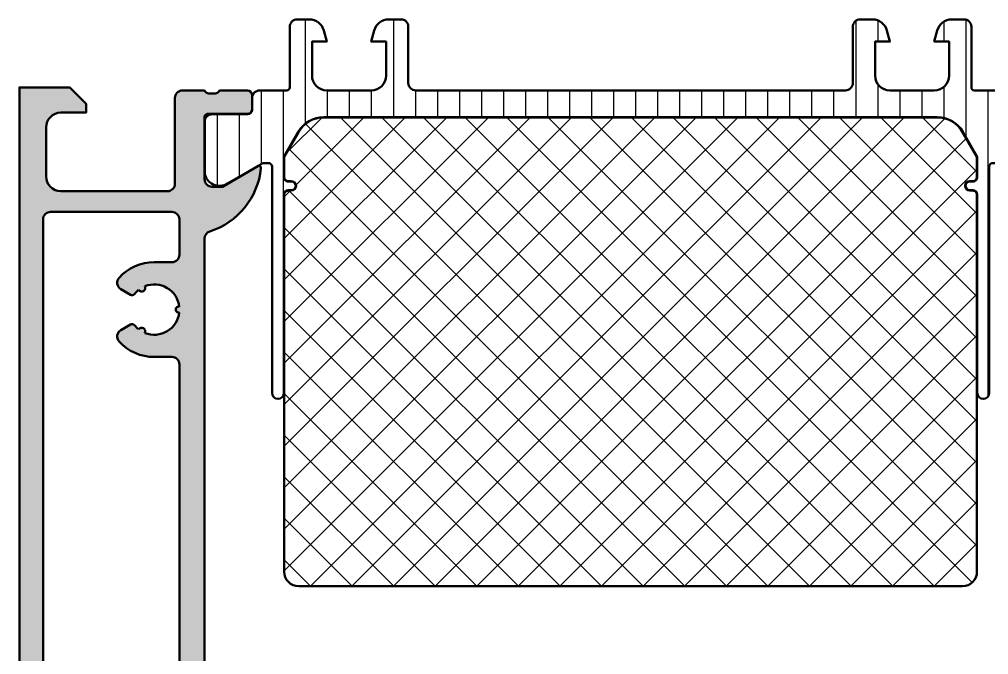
# Model space of a CAD drawing. Extents: x 0 to 245, y -81 to 5.
# Drawn here: x 0 to 65.4, y -38.3 to 4.6 of the extents above; entities that cross this region are included whole.
import ezdxf

# ---------------------------------------------------------------- set-up
doc = ezdxf.new("R2010")
doc.units = 0
for name, color, linetype, lineweight in [('0S-Alu contour', 7, 'Continuous', 50), ('0S-Alu hatch', 252, 'Continuous', 25), ('0S-Plastic contour', 254, 'Continuous', 50), ('0S-Plastic hatch', 253, 'Continuous', 25), ('0S-PT contour', 91, 'Continuous', 50), ('0S-PT hatch', 103, 'Continuous', 25)]:
    doc.layers.add(name, color=color, linetype=linetype, lineweight=lineweight)

# ---------------------------------------------------------------- blocks, each defined once
blk = doc.blocks.new('486210__113F7C93_63C6_49C5_80A5_76D6BF8F7DF1_')
at = {"layer": '0S-PT hatch'}
h = blk.add_hatch(dxfattribs=at)
h.set_pattern_fill('ANSI37', color=256, scale=0.625, angle=90, style=0)
h.set_pattern_definition([(135, (0, 0), (-1.403165018917055, -1.403165018917055), []), (225, (0, 0), (1.403165018917055, -1.403165018917055), [])])
edge = h.paths.add_edge_path()
edge.add_line((64.63020331969553, -7.244598371334601), (64.63020331974263, -32.69999999998284))
edge.add_ellipse((63.65020331974266, -32.69999999999999), major_axis=(-0.9799999999999754, 0), ratio=1, start_angle=90.0000000000012, end_angle=180, ccw=False)
edge.add_line((63.65020331974267, -33.67999999999997), (18.84979668030454, -33.67999999999997))
edge.add_ellipse((18.84979668030454, -32.69999999999997), major_axis=(-0.9799999999999968, 0), ratio=1, start_angle=0, end_angle=90.00000000000023, ccw=False)
edge.add_line((17.86979668030454, -32.69999999999998), (17.86979668030453, -7.243654124755831))
edge.add_ellipse((18.14979668030454, -7.243654124755846), major_axis=(-0.2800000000000153, 0), ratio=1, start_angle=269.99999999999784, end_angle=360, ccw=False)
edge.add_line((18.14979668030455, -6.963654124755831), (18.35036747559079, -6.963654124755831))
edge.add_arc((18.35036747559079, -6.644224920042074), 0.3194292047137566, 270, 450)
edge.add_line((18.35036747559079, -6.324795715328318), (18.14979668030455, -6.324795715328318))
edge.add_ellipse((18.14979668030456, -6.044795715328317), major_axis=(-0.2800000000000011, 0), ratio=1, start_angle=3.512787064029908, end_angle=89.99999999999858, ccw=False)
edge.add_line((17.87032275859206, -6.061951678799883), (17.87032275859205, -4.73498719053951))
edge.add_ellipse((18.05032275859205, -4.734987190539539), major_axis=(-0.1799999999999997, 0), ratio=1, start_angle=329.9999999999934, end_angle=360, ccw=False)
edge.add_line((17.89443818591086, -4.644987190539521), (18.83839848049042, -3.009999999999988))
edge.add_ellipse((20.55312877998363, -3.999999999999954), major_axis=(-1.979999999999991, 0), ratio=1, start_angle=270.0000000000005, end_angle=330.000000000001, ccw=False)
edge.add_line((20.55312877998361, -2.019999999999964), (61.94646458067265, -2.019999999999964))
edge.add_ellipse((61.94646458067264, -3.999999999999968), major_axis=(-1.980000000000003, 0), ratio=1, start_angle=210.0000000000002, end_angle=269.99999999999983, ccw=False)
edge.add_line((63.66119488016583, -3.009999999999959), (64.6051551747454, -4.644987190539521))
edge.add_ellipse((64.44927060206427, -4.734987190539496), major_axis=(-0.1799999999999289, 0), ratio=1, start_angle=180, end_angle=210.0000000000039, ccw=False)
edge.add_line((64.6292706020642, -4.734987190539496), (64.62927060206421, -6.061414071612046))
edge.add_ellipse((64.34979668035172, -6.044258108140494), major_axis=(-0.2800000000000116, 0), ratio=1, start_angle=90, end_angle=176.4872129359729, ccw=False)
edge.add_line((64.34979668035172, -6.324258108140509), (64.14922588506548, -6.324258108140523))
edge.add_arc((64.14922588506548, -6.644224920042074), 0.3199668119015513, 90, 270)
edge.add_line((64.14922588506548, -6.964191731943626), (64.34979668030454, -6.964191731943626))
edge.add_ellipse((64.34979668030455, -7.244598371334601), major_axis=(-0.280406639390975, 0), ratio=1, start_angle=180, end_angle=270.0000000000029, ccw=False)
at = {"layer": '0S-PT contour', "color": 7}
for points in [[(20.55312877998361, -2.019999999999964), (61.94646458067265, -2.019999999999964)], [(17.89443818591086, -4.644987190539521), (18.83839848049042, -3.009999999999988)], [(63.66119488016583, -3.009999999999959), (64.6051551747454, -4.644987190539521)], [(17.87032275859206, -6.061951678799883), (17.87032275859205, -4.73498719053951)], [(64.6292706020642, -4.734987190539496), (64.62927060206421, -6.061414071612046)], [(18.35036747559079, -6.324795715328318), (18.14979668030455, -6.324795715328318)], [(64.34979668035172, -6.324258108140509), (64.14922588506548, -6.324258108140523)], [(18.14979668030455, -6.963654124755831), (18.35036747559079, -6.963654124755831)], [(64.14922588506548, -6.964191731943626), (64.34979668030454, -6.964191731943626)], [(17.86979668030454, -32.69999999999998), (17.86979668030453, -7.243654124755831)], [(64.63020331969553, -7.244598371334601), (64.63020331974263, -32.69999999998284)], [(63.65020331974267, -33.67999999999997), (18.84979668030454, -33.67999999999997)]]:
    blk.add_lwpolyline(points, dxfattribs=at)
at = {"layer": '0S-PT contour', "color": 7, "extrusion": (1e-16, 0, -1)}
for centre, radius, start, end in [((-20.55312877998363, -3.999999999999954), 1.979999999999991, 29.99999999999897, 89.99999999999947), ((-61.94646458067264, -3.999999999999968), 1.980000000000003, 90.00000000000018, 149.9999999999998), ((-18.05032275859205, -4.734987190539539), 0.1799999999999997, 0, 30.00000000000659), ((-64.44927060206427, -4.734987190539496), 0.1799999999999289, 149.9999999999961, 180), ((-18.14979668030456, -6.044795715328317), 0.2800000000000011, 270.0000000000014, 356.4872129359701), ((-64.34979668035172, -6.044258108140494), 0.2800000000000116, 183.5127870640272, 270), ((-18.14979668030454, -7.243654124755846), 0.2800000000000153, 0, 90.00000000000217), ((-64.34979668030455, -7.244598371334601), 0.280406639390975, 89.9999999999971, 180), ((-18.84979668030454, -32.69999999999997), 0.9799999999999968, 269.9999999999998, 0), ((-63.65020331974266, -32.69999999999999), 0.9799999999999754, 180, 269.9999999999988)]:
    blk.add_arc(centre, radius, start, end, dxfattribs=at)
at = {"layer": '0S-PT contour', "color": 7}
for centre, radius, start, end in [((18.35036747559079, -6.644224920042074), 0.3194292047137566, 270, 90), ((64.14922588506548, -6.644224920042074), 0.3199668119015513, 90, 270)]:
    blk.add_arc(centre, radius, start, end, dxfattribs=at)
blk = doc.blocks.new('284591__CAA275BD_9296_462F_92D2_17BE55E729C6___210D3939_6089_4188_9188_56AABC2B958C_')
at = {"layer": '0S-Plastic hatch'}
h = blk.add_hatch(dxfattribs=at)
h.set_pattern_fill('ANSI31', color=256, scale=0.4680000000000001, angle=45, style=0)
h.set_pattern_definition([(90, (0, 0), (-1.4859, 0), [])])
edge = h.paths.add_edge_path()
edge.add_ellipse((23.75000000000004, 0.7999999999999716), major_axis=(-0.9999999999999324, 0), ratio=1, start_angle=90.00000000000313, end_angle=180, ccw=False)
edge.add_line((23.75000000000009, -0.1999999999999574), (20.75000000000003, -0.1999999999999716))
edge.add_ellipse((20.75000000000002, 0.8000000000000284), major_axis=(-1, 0), ratio=1, start_angle=0, end_angle=90.00000000000023, ccw=False)
edge.add_line((19.75000000000002, 0.8000000000000284), (19.75000000000003, 3.100000000000025))
edge.add_line((19.75000000000003, 3.100000000000025), (20.75000000000002, 3.100000000000025))
edge.add_line((20.75000000000002, 3.100000000000025), (20.5466750496634, 3.858819045102566))
edge.add_arc((19.58074922337435, 3.600000000000039), 0.9999999999999891, 15.00000000000054, 90.00000000000081)
edge.add_line((19.58074922337434, 4.600000000000025), (18.74999999999997, 4.600000000000025))
edge.add_arc((18.74999999999996, 4.100000000000039), 0.4999999999999858, 89.99999999999959, 180)
edge.add_line((18.24999999999998, 4.100000000000039), (18.25000000000003, 1.69e-14))
edge.add_ellipse((18.05, 5.97e-14), major_axis=(-0.2000000000000242, 0), ratio=1, start_angle=89.99999999998568, end_angle=180, ccw=False)
edge.add_line((18.04999999999995, -0.1999999999999716), (16.20999432109052, -0.1999999999999716))
edge.add_arc((16.20999432109052, -0.6999973210976521), 0.4999973210976805, 90, 180.0003069823849)
edge.add_line((15.70999700000001, -0.7000000000099761), (15.70999700000001, -1.510331333340201))
edge.add_ellipse((15.40999699999999, -1.510331333340201), major_axis=(-0.3000000000000114, 0), ratio=1, start_angle=90, end_angle=180, ccw=False)
edge.add_line((15.40999699999999, -1.810331333340212), (13.00999861706372, -1.809999382943186))
edge.add_arc((13.00999597743863, -2.309995360381802), 0.4999959774455833, 89.99969751881228, 180.0003024817733)
edge.add_line((12.51000000000002, -2.309998000011998), (12.51000000000001, -5.786539498106361))
edge.add_arc((13.49981807472286, -5.644228849115006), 0.9999960709244707, 188.1816080518999, 302.7270160998406)
edge.add_line((14.04045300000001, -6.485481498106349), (16.32419195977538, -5.166964375649041))
edge.add_ellipse((16.57419118792783, -5.599976346306957), major_axis=(-0.4999989808088337, 0), ratio=1, start_angle=269.99422487641436, end_angle=299.9999652990345, ccw=False)
edge.add_line((16.57424158528566, -5.099977368038023), (16.79999999998244, -5.100000000009385))
edge.add_ellipse((16.79999999998253, -5.350000000026864), major_axis=(-0.2500000000174793, 0), ratio=1, start_angle=180, end_angle=270.00000000002035, ccw=False)
edge.add_line((17.05000000000001, -5.350000000026864), (17.0500000000006, -20.628986467019))
edge.add_arc((17.44925907311707, -20.62898646701898), 0.3992590731164753, 180, 360)
edge.add_line((17.84851814623355, -20.62898646701896), (17.84851814623354, -7.245135978522423))
edge.add_ellipse((18.15000000000007, -7.245135978522353), major_axis=(-0.3014818537665285, 0), ratio=1, start_angle=270.00000000001825, end_angle=360, ccw=False)
edge.add_line((18.14999999999997, -6.943654124755821), (18.35057079528627, -6.943654124755835))
edge.add_arc((18.35057079528624, -6.644224920042074), 0.2994292047137605, 270.0000000000055, 450.0000000000055)
edge.add_line((18.35057079528622, -6.344795715328314), (18.14999999999997, -6.344795715328314))
edge.add_ellipse((18.14999999999999, -6.044795715328374), major_axis=(-0.2999999999999403, 0), ratio=1, start_angle=-3.393639272529697, end_angle=89.99999999999733, ccw=False)
edge.add_line((17.85052607828788, -6.027037049434324), (17.85052607828748, -4.734987190539439))
edge.add_ellipse((18.0505260782875, -4.734987190539681), major_axis=(-0.2000000000000135, 0), ratio=1, start_angle=329.99999999993366, end_angle=360, ccw=False)
edge.add_line((17.87732099753071, -4.634987190539473), (18.82128129211023, -2.999999999999983))
edge.add_ellipse((20.55333209967909, -3.99999999999994), major_axis=(-1.999999999999964, 0), ratio=1, start_angle=270.00000000000074, end_angle=330.0000000000008, ccw=False)
edge.add_line((20.55333209967907, -1.999999999999982), (61.94666790036818, -1.999999999999968))
edge.add_ellipse((61.94666790036816, -3.999999999999869), major_axis=(-1.9999999999999, 0), ratio=1, start_angle=209.9999999999993, end_angle=269.9999999999992, ccw=False)
edge.add_line((63.67871870793695, -2.99999999999994), (64.62267900251669, -4.634987190539502))
edge.add_ellipse((64.44947392175985, -4.734987190539382), major_axis=(-0.1999999999999026, 0), ratio=1, start_angle=180, end_angle=209.9999999999767, ccw=False)
edge.add_line((64.64947392175975, -4.734987190539382), (64.64947392175955, -6.027037049432164))
edge.add_ellipse((64.35000000004725, -6.044795715328047), major_axis=(-0.3000000000002494, 0), ratio=1, start_angle=90.00000000000267, end_angle=183.3936392728772, ccw=False)
edge.add_line((64.35000000004726, -6.3447957153283), (64.14942920476099, -6.3447957153283))
edge.add_arc((64.149429204761, -6.644224920042074), 0.2994292047137748, 90.00000000000273, 270.0000000000027)
edge.add_line((64.14942920476102, -6.943654124755849), (64.35000000004719, -6.943654124755821))
edge.add_ellipse((64.3500000000471, -7.24513597852241), major_axis=(-0.3014818537665889, 0), ratio=1, start_angle=180, end_angle=269.9999999999838, ccw=False)
edge.add_line((64.65148185381369, -7.24513597852241), (64.65148185381369, -20.62898646701897))
edge.add_arc((65.05074092693013, -20.62898646701897), 0.3992590731164398, 180, 360)
edge.add_line((65.45000000004657, -20.62898646701896), (65.45000000004723, -5.350000000026849))
edge.add_ellipse((65.7000000000647, -5.35000000002685), major_axis=(-0.2500000000174793, 0), ratio=1, start_angle=269.999999999987, end_angle=360, ccw=False)
edge.add_line((65.70000000006476, -5.10000000000937), (65.92575841476155, -5.099977368038008))
edge.add_ellipse((65.92580853907533, -5.5999773655256), major_axis=(-0.5000000000000387, 0), ratio=1, start_angle=240.0000034006526, end_angle=270.0057438232733, ccw=False)
edge.add_line((66.17580851337495, -5.166964648795198), (68.45954700004721, -6.485481498106349))
edge.add_arc((69.00018192532436, -5.644228849115006), 0.99999607092447, 237.2729839001595, 351.818391948101)
edge.add_line((69.9900000000472, -5.786539498106347), (69.99000000004719, -2.309998000006854))
edge.add_arc((69.49000402260859, -2.309995360381773), 0.4999959774455691, 359.9996975182267, 450.0003024811866)
edge.add_line((69.49000138298351, -1.809999382943172), (67.0900030000472, -1.810331333340198))
edge.add_ellipse((67.0900030000472, -1.510331333340187), major_axis=(-0.3000000000000114, 0), ratio=1, start_angle=0, end_angle=90, ccw=False)
edge.add_line((66.7900030000472, -1.510331333340187), (66.7900030000472, -0.7000000000068355))
edge.add_arc((66.29000567895669, -0.6999973210976521), 0.4999973210976948, 359.9996930176151, 450)
edge.add_line((66.29000567895669, -0.1999999999999574), (64.45000000004725, -0.1999999999999574))
edge.add_ellipse((64.45000000004723, 7.39e-14), major_axis=(-0.2000000000000313, 0), ratio=1, start_angle=0, end_angle=90.00000000000807, ccw=False)
edge.add_line((64.2500000000472, 7.39e-14), (64.25000000004725, 4.100000000000053))
edge.add_arc((63.75000000004725, 4.100000000000039), 0.4999999999999929, 0, 90.00000000000081)
edge.add_line((63.75000000004725, 4.600000000000039), (62.91925077667286, 4.600000000000039))
edge.add_arc((62.91925077667288, 3.600000000000139), 0.9999999999999005, 90.00000000000122, 165.0000000000015)
edge.add_line((61.9533249503839, 3.858819045102609), (61.75000000004724, 3.100000000000039))
edge.add_line((61.75000000004724, 3.100000000000039), (62.75000000004714, 3.100000000000039))
edge.add_line((62.75000000004714, 3.100000000000039), (62.75000000004721, 0.8000000000000708))
edge.add_ellipse((61.75000000004721, 0.8000000000000426), major_axis=(-1, 0), ratio=1, start_angle=90.00000000000159, end_angle=180, ccw=False)
edge.add_line((61.75000000004724, -0.1999999999999574), (58.75000000004718, -0.1999999999999716))
edge.add_ellipse((58.7500000000472, 0.8000000000000143), major_axis=(-0.9999999999999857, 0), ratio=1, start_angle=0, end_angle=89.9999999999992, ccw=False)
edge.add_line((57.75000000004721, 0.8000000000000143), (57.7500000000472, 3.100000000000039))
edge.add_line((57.7500000000472, 3.100000000000039), (58.7500000000472, 3.100000000000039))
edge.add_line((58.7500000000472, 3.100000000000039), (58.54667504971065, 3.85881904510258))
edge.add_arc((57.58074922342162, 3.600000000000082), 0.9999999999999577, 14.99999999999933, 90.0000000000004)
edge.add_line((57.58074922342161, 4.600000000000039), (56.75000000004721, 4.600000000000039))
edge.add_arc((56.75000000004716, 4.100000000000068), 0.4999999999999716, 89.99999999999511, 180)
edge.add_line((56.25000000004719, 4.100000000000068), (56.25000000004719, 0.3000000000000282))
edge.add_ellipse((55.75000000004719, 0.3000000000000284), major_axis=(-0.5, 0), ratio=1, start_angle=89.9999999999975, end_angle=180, ccw=False)
edge.add_line((55.75000000004717, -0.1999999999999716), (26.75, -0.1999999999999716))
edge.add_ellipse((26.75000000000001, 0.3000000000000142), major_axis=(-0.4999999999999858, 0), ratio=1, start_angle=0, end_angle=89.9999999999988, ccw=False)
edge.add_line((26.25000000000003, 0.3000000000000142), (26.25000000000003, 4.100000000000082))
edge.add_arc((25.75000000000006, 4.100000000000068), 0.4999999999999645, 0, 90.0000000000016)
edge.add_line((25.75000000000005, 4.600000000000039), (24.91925077662572, 4.600000000000039))
edge.add_arc((24.91925077662573, 3.59999999999994), 1.000000000000099, 90.00000000000081, 165.0000000000003)
edge.add_line((23.95332495033656, 3.858819045102481), (23.75000000000009, 3.100000000000025))
edge.add_line((23.75000000000009, 3.100000000000025), (24.75, 3.100000000000025))
edge.add_line((24.75, 3.100000000000025), (24.74999999999997, 0.800000000000014))
at = {"layer": '0S-Plastic contour', "color": 7}
for points in [[(19.58074922337434, 4.600000000000025), (18.74999999999997, 4.600000000000025)], [(25.75000000000005, 4.600000000000039), (24.91925077662572, 4.600000000000039)], [(57.58074922342161, 4.600000000000039), (56.75000000004721, 4.600000000000039)], [(63.75000000004725, 4.600000000000039), (62.91925077667286, 4.600000000000039)], [(18.24999999999998, 4.100000000000039), (18.25000000000003, 1.69e-14)], [(26.25000000000003, 0.3000000000000142), (26.25000000000003, 4.100000000000082)], [(56.25000000004719, 4.100000000000068), (56.25000000004719, 0.3000000000000282)], [(64.2500000000472, 7.39e-14), (64.25000000004725, 4.100000000000053)], [(19.75000000000002, 0.8000000000000284), (19.75000000000003, 3.100000000000025), (20.75000000000002, 3.100000000000025), (20.5466750496634, 3.858819045102566)], [(23.95332495033656, 3.858819045102481), (23.75000000000009, 3.100000000000025), (24.75, 3.100000000000025), (24.74999999999997, 0.800000000000014)], [(57.75000000004721, 0.8000000000000143), (57.7500000000472, 3.100000000000039), (58.7500000000472, 3.100000000000039), (58.54667504971065, 3.85881904510258)], [(61.9533249503839, 3.858819045102609), (61.75000000004724, 3.100000000000039), (62.75000000004714, 3.100000000000039), (62.75000000004721, 0.8000000000000708)], [(18.04999999999995, -0.1999999999999716), (16.20999432109052, -0.1999999999999716)], [(23.75000000000009, -0.1999999999999574), (20.75000000000003, -0.1999999999999716)], [(55.75000000004717, -0.1999999999999716), (26.75, -0.1999999999999716)], [(61.75000000004724, -0.1999999999999574), (58.75000000004718, -0.1999999999999716)], [(66.29000567895669, -0.1999999999999574), (64.45000000004725, -0.1999999999999574)], [(15.70999700000001, -0.7000000000099761), (15.70999700000001, -1.510331333340201)], [(66.7900030000472, -1.510331333340187), (66.7900030000472, -0.7000000000068355)], [(15.40999699999999, -1.810331333340212), (13.00999861706372, -1.809999382943186)], [(69.49000138298351, -1.809999382943172), (67.0900030000472, -1.810331333340198)], [(12.51000000000002, -2.309998000011998), (12.51000000000001, -5.786539498106361)], [(20.55333209967907, -1.999999999999982), (61.94666790036818, -1.999999999999968)], [(69.9900000000472, -5.786539498106347), (69.99000000004719, -2.309998000006854)], [(17.87732099753071, -4.634987190539473), (18.82128129211023, -2.999999999999983)], [(63.67871870793695, -2.99999999999994), (64.62267900251669, -4.634987190539502)], [(14.04045300000001, -6.485481498106349), (16.32419195977538, -5.166964375649041)], [(16.57424158528566, -5.099977368038023), (16.79999999998244, -5.100000000009385)], [(17.85052607828788, -6.027037049434324), (17.85052607828748, -4.734987190539439)], [(64.64947392175975, -4.734987190539382), (64.64947392175955, -6.027037049432164)], [(65.70000000006476, -5.10000000000937), (65.92575841476155, -5.099977368038008)], [(66.17580851337495, -5.166964648795198), (68.45954700004721, -6.485481498106349)], [(17.05000000000001, -5.350000000026864), (17.0500000000006, -20.628986467019)], [(65.45000000004657, -20.62898646701896), (65.45000000004723, -5.350000000026849)], [(18.35057079528622, -6.344795715328314), (18.14999999999997, -6.344795715328314)], [(64.35000000004726, -6.3447957153283), (64.14942920476099, -6.3447957153283)], [(18.14999999999997, -6.943654124755821), (18.35057079528627, -6.943654124755835)], [(64.14942920476102, -6.943654124755849), (64.35000000004719, -6.943654124755821)], [(17.84851814623355, -20.62898646701896), (17.84851814623354, -7.245135978522423)], [(64.65148185381369, -7.24513597852241), (64.65148185381369, -20.62898646701897)]]:
    blk.add_lwpolyline(points, dxfattribs=at)
for centre, radius, start, end in [((18.74999999999996, 4.100000000000039), 0.4999999999999858, 89.99999999999959, 180), ((19.58074922337435, 3.600000000000039), 0.9999999999999891, 15.00000000000054, 90.00000000000081), ((24.91925077662573, 3.59999999999994), 1.000000000000099, 90.00000000000081, 165.0000000000003), ((25.75000000000006, 4.100000000000068), 0.4999999999999645, 0, 90.0000000000016), ((56.75000000004716, 4.100000000000068), 0.4999999999999716, 89.99999999999511, 180), ((57.58074922342162, 3.600000000000082), 0.9999999999999577, 14.99999999999933, 90.0000000000004), ((62.91925077667288, 3.600000000000139), 0.9999999999999005, 90.00000000000122, 165.0000000000015), ((63.75000000004725, 4.100000000000039), 0.4999999999999929, 0, 90.00000000000081), ((16.20999432109052, -0.6999973210976521), 0.4999973210976805, 90, 180.0003069823849), ((66.29000567895669, -0.6999973210976521), 0.4999973210976948, 359.9996930176151, 90), ((13.00999597743863, -2.309995360381802), 0.4999959774455833, 89.99969751881228, 180.0003024817733), ((69.49000402260859, -2.309995360381773), 0.4999959774455691, 359.9996975182267, 90.00030248118671), ((13.49981807472286, -5.644228849115006), 0.9999960709244707, 188.1816080518999, 302.7270160998406), ((69.00018192532436, -5.644228849115006), 0.99999607092447, 237.2729839001595, 351.818391948101), ((18.35057079528624, -6.644224920042074), 0.2994292047137605, 270.0000000000055, 90.00000000000543), ((64.149429204761, -6.644224920042074), 0.2994292047137748, 90.00000000000273, 270.0000000000027), ((17.44925907311707, -20.62898646701898), 0.3992590731164753, 180, 0), ((65.05074092693013, -20.62898646701897), 0.3992590731164398, 180, 0)]:
    blk.add_arc(centre, radius, start, end, dxfattribs=at)
at = {"layer": '0S-Plastic contour', "color": 7, "extrusion": (1e-16, 0, -1)}
for centre, radius, start, end in [((-20.75000000000002, 0.8000000000000284), 1, 269.9999999999998, 0), ((-23.75000000000004, 0.7999999999999716), 0.9999999999999324, 180, 269.9999999999969), ((-58.7500000000472, 0.8000000000000143), 0.9999999999999857, 270.0000000000008, 0), ((-61.75000000004721, 0.8000000000000426), 1, 180, 269.9999999999984), ((-18.05, 5.97e-14), 0.2000000000000242, 180, 270.0000000000143), ((-26.75000000000001, 0.3000000000000142), 0.4999999999999858, 270.0000000000012, 0), ((-55.75000000004719, 0.3000000000000284), 0.5, 180, 270.0000000000025), ((-64.45000000004723, 7.39e-14), 0.2000000000000313, 269.9999999999919, 0), ((-15.40999699999999, -1.510331333340201), 0.3000000000000114, 180, 270), ((-67.0900030000472, -1.510331333340187), 0.3000000000000114, 270, 0), ((-20.55333209967909, -3.99999999999994), 1.999999999999964, 29.99999999999918, 89.99999999999928), ((-61.94666790036816, -3.999999999999869), 1.9999999999999, 90.00000000000081, 150.0000000000007), ((-16.57419118792783, -5.599976346306957), 0.4999989808088337, 60.00003470096551, 90.00577512358562), ((-16.79999999998253, -5.350000000026864), 0.2500000000174793, 89.99999999997966, 180), ((-18.0505260782875, -4.734987190539681), 0.2000000000000135, 0, 30.00000000006636), ((-64.44947392175985, -4.734987190539382), 0.1999999999999026, 150.0000000000233, 180), ((-65.7000000000647, -5.35000000002685), 0.2500000000174793, 0, 90.00000000001303), ((-65.92580853907533, -5.5999773655256), 0.5000000000000387, 89.99425617672672, 119.9999965993474), ((-18.14999999999999, -6.044795715328374), 0.2999999999999403, 270.0000000000027, 3.393639272529806), ((-64.35000000004725, -6.044795715328047), 0.3000000000002494, 176.6063607271228, 269.9999999999973), ((-18.15000000000007, -7.245135978522353), 0.3014818537665285, 0, 89.99999999998177), ((-64.3500000000471, -7.24513597852241), 0.3014818537665889, 90.00000000001621, 180)]:
    blk.add_arc(centre, radius, start, end, dxfattribs=at)
blk = doc.blocks.new('485100__E9955474_A01D_4CBE_A65E_3682EE52868B_')
at = {"layer": '0S-Alu hatch'}
h = blk.add_hatch(color=256, dxfattribs=at)
edge = h.paths.add_edge_path()
edge.add_ellipse((13.21715728752521, -0.0999999999996078), major_axis=(-0.3000000000002932, 0), ratio=1, start_angle=90.0000000000349, end_angle=160.5287793654555, ccw=False)
edge.add_line((13.2171572875254, -0.3999999999999034), (12.78284271247464, -0.3999999999999744))
edge.add_ellipse((12.78284271247453, -0.1000000000000625), major_axis=(-0.2999999999999119, 0), ratio=1, start_angle=19.471220634481085, end_angle=90.00000000002069, ccw=False)
edge.add_line((12.49999999999997, -0.1999999999999858), (11.00000000000001, -0.1999999999999574))
edge.add_arc((10.99999999999999, -0.699999999999929), 0.4999999999999716, 89.99999999999736, 180)
edge.add_line((10.50000000000002, -0.699999999999929), (10.50000000000001, -6.499999999999997))
edge.add_ellipse((10.00000000000007, -6.500000000000054), major_axis=(-0.499999999999945, 0), ratio=1, start_angle=89.99999999999369, end_angle=180, ccw=False)
edge.add_line((10.00000000000001, -6.999999999999997), (2.800000000000014, -6.999999999999983))
edge.add_ellipse((2.799999999999993, -5.999999999999997), major_axis=(-0.9999999999999857, 0), ratio=1, start_angle=0, end_angle=90.0000000000012, ccw=False)
edge.add_line((1.800000000000007, -6.000000000000011), (1.800000000000015, -2.699999999999971))
edge.add_ellipse((2.799999999999967, -2.699999999999957), major_axis=(-0.9999999999999521, 0), ratio=1, start_angle=269.99999999999767, end_angle=360, ccw=False)
edge.add_line((2.800000000000008, -1.7), (4.500000000000015, -1.7))
edge.add_line((4.500000000000015, -1.7), (4.500000000000015, -1.099999999999991))
edge.add_line((4.500000000000015, -1.099999999999991), (3.400000000000014, 2.9e-15))
edge.add_line((3.400000000000014, 2.9e-15), (1.51e-14, 2.8e-15))
edge.add_line((1.51e-14, 2.8e-15), (1e-16, -80.7))
edge.add_arc((0.499999999999999, -80.7), 0.4999999999999989, 180, 270.0000000000002)
edge.add_line((0.5000000000000007, -81.2), (11.5, -81.2))
edge.add_arc((11.5, -80.7), 0.5000000000000011, 270.0000000000002, 360)
edge.add_line((12, -80.7), (12, -80))
edge.add_line((12, -80), (12.5, -80))
edge.add_ellipse((12.78284271247462, -80.10000000000001), major_axis=(-0.3000000000000029, 0), ratio=1, start_angle=270, end_angle=340.52877936550794, ccw=False)
edge.add_line((12.78284271247462, -79.8), (13.21715728752538, -79.8))
edge.add_ellipse((13.2171572875254, -80.09999999999998), major_axis=(-0.2999999999999783, 0), ratio=1, start_angle=199.4712206344881, end_angle=270.00000000000273, ccw=False)
edge.add_line((13.5, -80), (15.39999999999996, -80))
edge.add_arc((15.39999999999996, -79.69999999999996), 0.3000000000000429, 270, 360)
edge.add_line((15.7, -79.69999999999996), (15.7, -78.71000000000004))
edge.add_arc((15.39999999999997, -78.71000000000004), 0.3000000000000238, 0, 90.00000000000237)
edge.add_line((15.39999999999996, -78.41000000000001), (12.7, -78.41))
edge.add_ellipse((12.70000000000001, -78.21), major_axis=(-0.2000000000000024, 0), ratio=1, start_angle=0, end_angle=89.9999999999979, ccw=False)
edge.add_line((12.5, -78.21), (12.5, -74.00000000000001))
edge.add_ellipse((13.00000000000001, -74.00000000000003), major_axis=(-0.5000000000000071, 0), ratio=1, start_angle=270.0000000000008, end_angle=360, ccw=False)
edge.add_line((13, -73.50000000000001), (13.7, -73.50000000000001))
edge.add_line((13.7, -73.50000000000001), (16.09282032302755, -74.88149545762236))
edge.add_arc((16.1618802153517, -74.76188021535171), 0.1381197846482984, 239.9999999999975, 365.6225775507953)
edge.add_arc((11.32339113815221, -75.23822324117378), 4.999999999999982, 5.622577550793327, 72.25158364392998)
edge.add_ellipse((13.00000000000005, -69.99999999999999), major_axis=(-0.5000000000000281, 0), ratio=1, start_angle=0, end_angle=72.25158364392553, ccw=False)
edge.add_line((12.50000000000002, -69.99999999999999), (12.50000000000001, -10.19999999999997))
edge.add_ellipse((13.00000000000013, -10.20000000000008), major_axis=(-0.5000000000001174, 0), ratio=1, start_angle=287.7484163560789, end_angle=360, ccw=False)
edge.add_arc((11.32339113815236, -4.961776758826315), 4.999999999999834, 287.7484163560689, 354.3774224492078)
edge.add_arc((16.16188021535177, -5.438119784648248), 0.1381197846482487, 354.3774224491905, 480.0000000000249)
edge.add_line((16.0928203230276, -5.318504542377664), (13.70000000000001, -6.699999999999985))
edge.add_line((13.70000000000001, -6.699999999999985), (13.00000000000001, -6.699999999999985))
edge.add_ellipse((12.99999999999999, -6.199999999999985), major_axis=(-0.5, 0), ratio=1, start_angle=0, end_angle=90.00000000000199, ccw=False)
edge.add_line((12.49999999999999, -6.199999999999985), (12.50000000000001, -1.989999999999978))
edge.add_ellipse((12.70000000000002, -1.990000000000034), major_axis=(-0.2000000000000028, 0), ratio=1, start_angle=270.00000000000256, end_angle=360, ccw=False)
edge.add_line((12.70000000000001, -1.790000000000031), (15.39999999999998, -1.789999999999989))
edge.add_arc((15.39999999999994, -1.489999999999906), 0.3000000000000824, 270.0000000000068, 360)
edge.add_line((15.70000000000002, -1.489999999999906), (15.70000000000002, -0.5000000000000256))
edge.add_arc((15.39999999999989, -0.500000000000054), 0.300000000000125, 0, 89.99999999998406)
edge.add_line((15.39999999999998, -0.1999999999999289), (13.50000000000001, -0.1999999999999716))
edge = h.paths.add_edge_path()
edge.add_line((10.3, -79.6), (2.099999999999999, -79.6))
edge.add_ellipse((2.099999999999998, -79.10000000000001), major_axis=(-0.4999999999999984, 0), ratio=1, start_angle=0, end_angle=90.00000000000011, ccw=False)
edge.add_line((1.6, -79.10000000000001), (1.600000000000022, -8.899999999999977))
edge.add_ellipse((2.099999999999959, -8.899999999999903), major_axis=(-0.4999999999999377, 0), ratio=1, start_angle=269.99999999999284, end_angle=360, ccw=False)
edge.add_line((2.100000000000022, -8.399999999999986), (10.30000000000001, -8.399999999999986))
edge.add_ellipse((10.29999999999998, -8.900000000000016), major_axis=(-0.5000000000000285, 0), ratio=1, start_angle=180, end_angle=269.9999999999959, ccw=False)
edge.add_line((10.8, -8.900000000000016), (10.80000000000001, -11.29999999999999))
edge.add_ellipse((10.30000000000007, -11.30000000000006), major_axis=(-0.4999999999999414, 0), ratio=1, start_angle=89.99999999999329, end_angle=180, ccw=False)
edge.add_line((10.30000000000001, -11.80000000000001), (9.100000000000014, -11.79999999999999))
edge.add_arc((9.099999999999955, -14.99999999999975), 3.199999999999784, 89.99999999999896, 137.7945535962703)
edge.add_arc((7.100000000000019, -13.18616428527828), 0.499999999999991, 137.79455359627, 239.9999999999996)
edge.add_line((6.85000000000002, -13.61917698717048), (7.506767464358823, -13.99836185951305))
edge.add_arc((7.60676746435883, -13.82515677875615), 0.2000000000000043, 240, 321.8050930654696)
edge.add_ellipse((9.100000003569752, -15.00000000369375), major_axis=(-1.700000005136818, 0), ratio=1, start_angle=308.43346097456447, end_angle=321.80509304202775, ccw=False)
edge.add_arc((8.250000000000014, -13.52775681356648), 0.2500000000000156, 214.2167304732661, 385.7832695211539)
edge.add_ellipse((9.100000000000044, -14.99999999999997), major_axis=(-1.699999999999986, 0), ratio=1, start_angle=186.6284815277259, end_angle=291.5665390422964, ccw=False)
edge.add_arc((10.75000000000002, -15), 0.1999999999999928, 78.86146999422614, 281.1385300057684)
edge.add_ellipse((9.100000000000014, -15.00000000000008), major_axis=(-1.69999999999999, 0), ratio=1, start_angle=68.43346095770403, end_angle=173.3715184722763, ccw=False)
edge.add_arc((8.24999999999999, -16.47224318643355), 0.2500000000000029, 334.2167304788404, 505.7832695211383)
edge.add_ellipse((9.10000000632604, -14.99999999382313), major_axis=(-1.700000008841515, 0), ratio=1, start_angle=38.19490696630322, end_angle=51.56653900468848, ccw=False)
edge.add_arc((7.606767464358807, -16.17484322124384), 0.2000000000000047, 38.19490693452656, 119.9999999999947)
edge.add_line((7.506767464358821, -16.00163814048694), (6.850000000000013, -16.38082301282947))
edge.add_arc((7.100000000000036, -16.8138357147217), 0.5000000000000208, 120.0000000000019, 222.2054464037307)
edge.add_arc((9.100000000000117, -14.99999999999985), 3.200000000000137, 222.2054464037329, 269.9999999999982)
edge.add_line((9.100000000000016, -18.19999999999999), (10.30000000000001, -18.19999999999999))
edge.add_ellipse((10.30000000000004, -18.69999999999998), major_axis=(-0.4999999999999929, 0), ratio=1, start_angle=180, end_angle=270.00000000000284, ccw=False)
edge.add_line((10.80000000000003, -18.69999999999998), (10.8, -62.5))
edge.add_ellipse((10.29999999999998, -62.49999999999997), major_axis=(-0.5000000000000231, 0), ratio=1, start_angle=90.00000000000267, end_angle=180, ccw=False)
edge.add_line((10.3, -62.99999999999999), (9.100000000000003, -63))
edge.add_arc((9.099999999999929, -66.19999999999979), 3.199999999999802, 89.99999999999866, 137.7945535962693)
edge.add_arc((7.099999999999985, -64.38616428527828), 0.4999999999999939, 137.7945535962646, 240.0000000000015)
edge.add_line((6.850000000000005, -64.81917698717051), (7.506767464358814, -65.19836185951306))
edge.add_arc((7.606767464358808, -65.0251567787562), 0.1999999999999806, 239.9999999999972, 321.8050930654803)
edge.add_ellipse((9.099999999672775, -66.19999999966242), major_axis=(-1.699999999765205, 0), ratio=1, start_angle=308.43346095613765, end_angle=321.80509306759586, ccw=False)
edge.add_arc((8.250000000000007, -64.72775681356646), 0.25, 214.216730425588, 385.7832695211484)
edge.add_ellipse((9.100000000000028, -66.19999999999999), major_axis=(-1.699999999999989, 0), ratio=1, start_angle=186.6284815277267, end_angle=291.5665390422961, ccw=False)
edge.add_arc((10.75, -66.2), 0.2000000000000004, 78.86146999422444, 281.1385300057719)
edge.add_ellipse((9.1, -66.2), major_axis=(-1.700000000000004, 0), ratio=1, start_angle=68.43346095770488, end_angle=173.3715184722733, ccw=False)
edge.add_arc((8.25, -67.67224318643353), 0.2499999999999986, 334.2167304788521, 505.7832695211461)
edge.add_ellipse((9.099999999970496, -66.20000000002801), major_axis=(-1.699999999979652, 0), ratio=1, start_angle=38.19490693439889, end_angle=51.56653904248731, ccw=False)
edge.add_arc((7.606767464358817, -67.37484322124382), 0.19999999999999, 38.19490693452577, 120.0000000000009)
edge.add_line((7.506767464358814, -67.20163814048693), (6.850000000000002, -67.58082301282948))
edge.add_arc((7.100000000000001, -68.01383571472171), 0.5000000000000037, 119.9999999999996, 222.2054464037324)
edge.add_arc((9.099999999999953, -66.20000000000006), 3.199999999999937, 222.2054464037321, 270.0000000000009)
edge.add_line((9.100000000000003, -69.4), (10.3, -69.4))
edge.add_ellipse((10.3, -69.9), major_axis=(-0.5000000000000018, 0), ratio=1, start_angle=180, end_angle=269.9999999999994, ccw=False)
edge.add_line((10.8, -69.9), (10.8, -79.10000000000001))
edge.add_ellipse((10.3, -79.1), major_axis=(-0.5000000000000036, 0), ratio=1, start_angle=90.0000000000004, end_angle=180, ccw=False)
at = {"layer": '0S-Alu contour', "color": 7}
for points in [[(2.800000000000008, -1.7), (4.500000000000015, -1.7), (4.500000000000015, -1.099999999999991), (3.400000000000014, 2.9e-15), (1.51e-14, 2.8e-15), (1e-16, -80.7)], [(12.49999999999997, -0.1999999999999858), (11.00000000000001, -0.1999999999999574)], [(13.2171572875254, -0.3999999999999034), (12.78284271247464, -0.3999999999999744)], [(15.39999999999998, -0.1999999999999289), (13.50000000000001, -0.1999999999999716)], [(15.70000000000002, -1.489999999999906), (15.70000000000002, -0.5000000000000256)], [(10.50000000000002, -0.699999999999929), (10.50000000000001, -6.499999999999997)], [(12.70000000000001, -1.790000000000031), (15.39999999999998, -1.789999999999989)], [(12.49999999999999, -6.199999999999985), (12.50000000000001, -1.989999999999978)], [(1.800000000000007, -6.000000000000011), (1.800000000000015, -2.699999999999971)], [(16.0928203230276, -5.318504542377664), (13.70000000000001, -6.699999999999985), (13.00000000000001, -6.699999999999985)], [(10.00000000000001, -6.999999999999997), (2.800000000000014, -6.999999999999983)], [(2.100000000000022, -8.399999999999986), (10.30000000000001, -8.399999999999986)], [(1.6, -79.10000000000001), (1.600000000000022, -8.899999999999977)], [(10.8, -8.900000000000016), (10.80000000000001, -11.29999999999999)], [(12.50000000000002, -69.99999999999999), (12.50000000000001, -10.19999999999997)], [(10.30000000000001, -11.80000000000001), (9.100000000000014, -11.79999999999999)], [(6.85000000000002, -13.61917698717048), (7.506767464358823, -13.99836185951305)], [(7.506767464358821, -16.00163814048694), (6.850000000000013, -16.38082301282947)], [(9.100000000000016, -18.19999999999999), (10.30000000000001, -18.19999999999999)], [(10.80000000000003, -18.69999999999998), (10.8, -62.5)], [(10.3, -62.99999999999999), (9.100000000000003, -63)], [(6.850000000000005, -64.81917698717051), (7.506767464358814, -65.19836185951306)], [(7.506767464358814, -67.20163814048693), (6.850000000000002, -67.58082301282948)], [(9.100000000000003, -69.4), (10.3, -69.4)], [(10.8, -69.9), (10.8, -79.10000000000001)], [(13, -73.50000000000001), (13.7, -73.50000000000001), (16.09282032302755, -74.88149545762236)], [(12.5, -78.21), (12.5, -74.00000000000001)], [(15.39999999999996, -78.41000000000001), (12.7, -78.41)], [(15.7, -79.69999999999996), (15.7, -78.71000000000004)], [(10.3, -79.6), (2.099999999999999, -79.6)], [(12.78284271247462, -79.8), (13.21715728752538, -79.8)], [(12, -80.7), (12, -80), (12.5, -80)], [(13.5, -80), (15.39999999999996, -80)], [(0.5000000000000007, -81.2), (11.5, -81.2)]]:
    blk.add_lwpolyline(points, dxfattribs=at)
for centre, radius, start, end in [((10.99999999999999, -0.699999999999929), 0.4999999999999716, 89.99999999999736, 180), ((15.39999999999989, -0.500000000000054), 0.300000000000125, 0, 89.99999999998406), ((15.39999999999994, -1.489999999999906), 0.3000000000000824, 270.0000000000068, 0), ((11.32339113815236, -4.961776758826315), 4.999999999999834, 287.7484163560689, 354.3774224492078), ((16.16188021535177, -5.438119784648248), 0.1381197846482487, 354.3774224491905, 120.0000000000248), ((9.099999999999955, -14.99999999999975), 3.199999999999784, 89.99999999999896, 137.7945535962703), ((7.100000000000019, -13.18616428527828), 0.499999999999991, 137.79455359627, 239.9999999999996), ((8.250000000000014, -13.52775681356648), 0.2500000000000156, 214.2167304732661, 25.7832695211539), ((7.60676746435883, -13.82515677875615), 0.2000000000000043, 240, 321.8050930654696), ((10.75000000000002, -15), 0.1999999999999928, 78.86146999422614, 281.1385300057684), ((7.606767464358807, -16.17484322124384), 0.2000000000000047, 38.19490693452656, 119.9999999999947), ((8.24999999999999, -16.47224318643355), 0.2500000000000029, 334.2167304788404, 145.7832695211384), ((7.100000000000036, -16.8138357147217), 0.5000000000000208, 120.0000000000019, 222.2054464037307), ((9.100000000000117, -14.99999999999985), 3.200000000000137, 222.2054464037329, 269.9999999999982), ((9.099999999999929, -66.19999999999979), 3.199999999999802, 89.99999999999866, 137.7945535962693), ((7.099999999999985, -64.38616428527828), 0.4999999999999939, 137.7945535962646, 240.0000000000015), ((8.250000000000007, -64.72775681356646), 0.25, 214.216730425588, 25.78326952114839), ((7.606767464358808, -65.0251567787562), 0.1999999999999806, 239.9999999999972, 321.8050930654803), ((10.75, -66.2), 0.2000000000000004, 78.86146999422444, 281.1385300057719), ((7.606767464358817, -67.37484322124382), 0.19999999999999, 38.19490693452577, 120.0000000000009), ((7.100000000000001, -68.01383571472171), 0.5000000000000037, 119.9999999999996, 222.2054464037324), ((8.25, -67.67224318643353), 0.2499999999999986, 334.2167304788521, 145.7832695211461), ((9.099999999999953, -66.20000000000006), 3.199999999999937, 222.2054464037321, 270.0000000000009), ((11.32339113815221, -75.23822324117378), 4.999999999999982, 5.622577550793327, 72.25158364392998), ((16.1618802153517, -74.76188021535171), 0.1381197846482984, 239.9999999999975, 5.622577550795275), ((15.39999999999997, -78.71000000000004), 0.3000000000000238, 0, 90.00000000000237), ((15.39999999999996, -79.69999999999996), 0.3000000000000429, 270, 0), ((0.499999999999999, -80.7), 0.4999999999999989, 180, 270.0000000000002), ((11.5, -80.7), 0.5000000000000011, 270.0000000000002, 0)]:
    blk.add_arc(centre, radius, start, end, dxfattribs=at)
at = {"layer": '0S-Alu contour', "color": 7, "extrusion": (0, 0, -1)}
for centre, radius, start, end in [((-12.78284271247453, -0.1000000000000625), 0.2999999999999119, 269.9999999999793, 340.5287793655189), ((-13.21715728752521, -0.0999999999996078), 0.3000000000002933, 199.4712206345446, 269.9999999999651), ((-2.799999999999967, -2.699999999999957), 0.9999999999999521, 0, 90.00000000000232), ((-12.70000000000002, -1.990000000000034), 0.2000000000000028, 0, 89.99999999999746), ((-2.799999999999993, -5.999999999999997), 0.9999999999999857, 269.9999999999988, 0), ((-10.00000000000007, -6.500000000000054), 0.499999999999945, 180, 270.0000000000063), ((-12.99999999999999, -6.199999999999985), 0.5, 269.999999999998, 0), ((-2.099999999999959, -8.899999999999903), 0.4999999999999377, 0, 90.00000000000718), ((-10.29999999999998, -8.900000000000016), 0.5000000000000285, 90.00000000000406, 180), ((-13.00000000000013, -10.20000000000008), 0.5000000000001174, 0, 72.25158364392108), ((-10.30000000000007, -11.30000000000006), 0.4999999999999414, 180, 270.0000000000067), ((-9.100000003569752, -15.00000000369375), 1.700000005136818, 38.19490695797227, 51.56653902543555), ((-9.100000000000044, -14.99999999999997), 1.699999999999986, 68.43346095770355, 173.3715184722741), ((-9.100000000000014, -15.00000000000008), 1.69999999999999, 186.6284815277238, 291.566539042296), ((-9.10000000632604, -14.99999999382313), 1.700000008841515, 308.4334609953115, 321.8050930336968), ((-10.30000000000004, -18.69999999999998), 0.4999999999999929, 89.99999999999714, 180), ((-10.29999999999998, -62.49999999999997), 0.5000000000000231, 180, 269.9999999999973), ((-9.100000000000028, -66.19999999999999), 1.69999999999999, 68.43346095770389, 173.3715184722733), ((-9.099999999672775, -66.19999999966242), 1.699999999765205, 38.19490693240416, 51.56653904386232), ((-9.1, -66.2), 1.700000000000004, 186.6284815277268, 291.5665390422951), ((-9.099999999970496, -66.20000000002801), 1.699999999979652, 308.4334609575127, 321.8050930656011), ((-10.3, -69.9), 0.5000000000000018, 90.00000000000063, 180), ((-13.00000000000005, -69.99999999999999), 0.5000000000000281, 287.7484163560745, 0), ((-13.00000000000001, -74.00000000000003), 0.5000000000000071, 0, 89.9999999999992), ((-12.70000000000001, -78.21), 0.2000000000000024, 270.0000000000021, 0), ((-2.099999999999998, -79.10000000000001), 0.4999999999999984, 269.9999999999999, 0), ((-10.3, -79.1), 0.5000000000000036, 180, 269.9999999999996), ((-12.78284271247462, -80.10000000000001), 0.3000000000000029, 19.47122063449203, 90), ((-13.2171572875254, -80.09999999999998), 0.2999999999999783, 89.99999999999729, 160.5287793655119)]:
    blk.add_arc(centre, radius, start, end, dxfattribs=at)
blk = doc.blocks.new('486210__086411BC_3FBF_4B61_9191_89A08AD461A6_')
at = {"layer": '0S-Alu contour', "color": 7}
blk.add_blockref('485100__E9955474_A01D_4CBE_A65E_3682EE52868B_', (0, 0), dxfattribs=at)
at = {"layer": '0S-Plastic contour', "color": 7}
blk.add_blockref('284591__CAA275BD_9296_462F_92D2_17BE55E729C6___210D3939_6089_4188_9188_56AABC2B958C_', (0, 0), dxfattribs=at)
at = {"layer": '0S-PT contour', "color": 7}
blk.add_blockref('486210__113F7C93_63C6_49C5_80A5_76D6BF8F7DF1_', (0, 0), dxfattribs=at)

msp = doc.modelspace()

# ---------------------------------------------------------------- block references
at = {"layer": '0S-Alu contour', "color": 7}
msp.add_blockref('486210__086411BC_3FBF_4B61_9191_89A08AD461A6_', (0, 0), dxfattribs=at)

doc.saveas('drawing.dxf')
